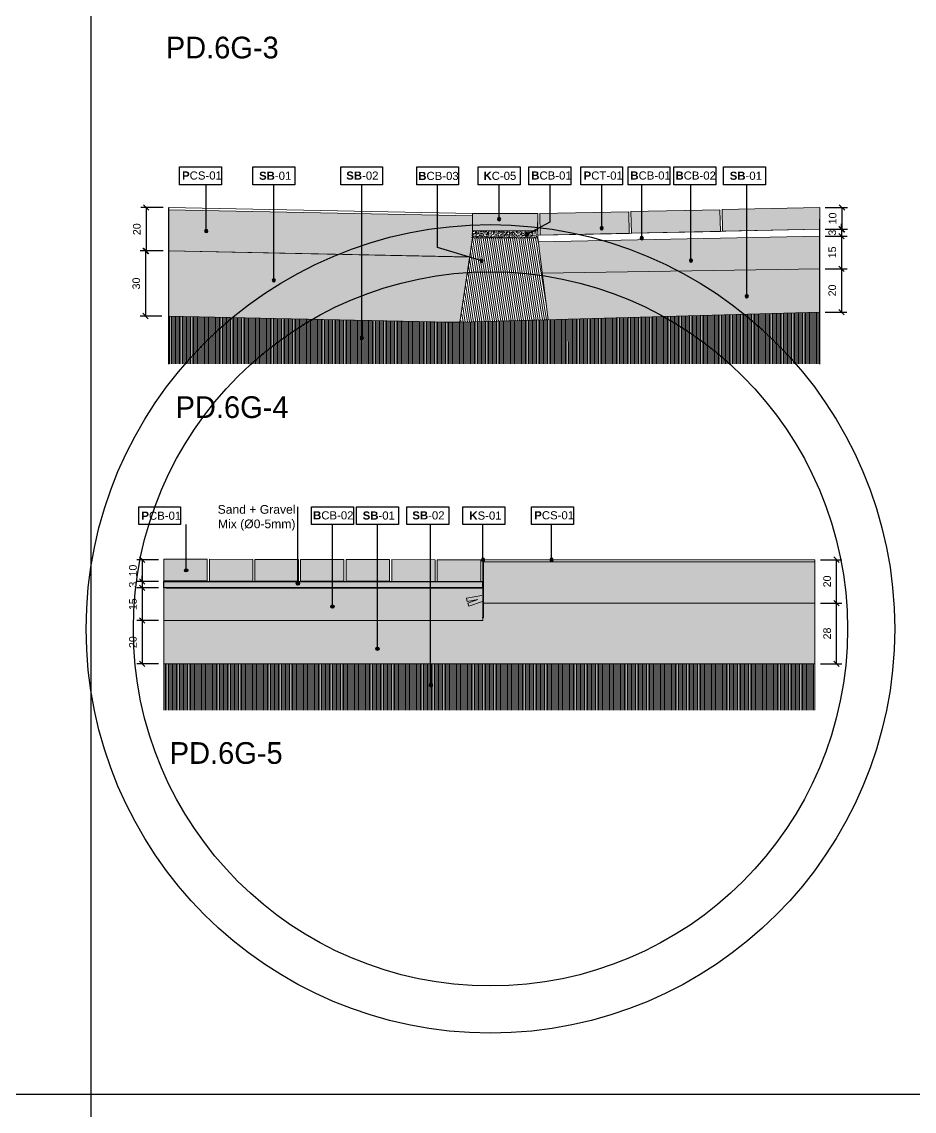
# Model space of a CAD drawing. Header units: metres. Extents: x -325 to 301, y -147 to 149.
# Drawn here: x 71.91 to 76.03, y 53.38 to 58.4 of the extents above; entities that cross this region are included whole.
import ezdxf

# ---------------------------------------------------------------- set-up
doc = ezdxf.new("R2010")
doc.units = ezdxf.units.M
doc.layers.get('Defpoints').update_dxf_attribs({"lineweight": 13})
for name, color, linetype, plot in [('-aux', 50, 'Continuous', False), ('-AUX-TWQ', 1, 'Continuous', False), ('02-L-AUX', 2, 'Continuous', False)]:
    doc.layers.add(name, color=color, linetype=linetype, plot=plot)
for name, color, linetype, true_color in [('0-TX-1_25', 7, 'Continuous', 0x3f4f7f), ('3-TR-paviment fort', 7, 'Continuous', 0xd1d1d1), ('EIT_3 TR sorra', 7, 'Continuous', 0xd8ceb0)]:
    doc.layers.add(name, color=color, linetype=linetype, true_color=true_color)
for name, color, linetype, lineweight in [('1-CM', 7, 'Continuous', 0), ('2-L-secció', 1, 'Continuous', 0), ('2-metall', 5, 'Continuous', 0), ('3-TR Formigó', 252, 'Continuous', 0), ('3-TR Seleccionat', 44, 'Continuous', 0), ('3-TR Tot-u', 37, 'Continuous', 0)]:
    doc.layers.add(name, color=color, linetype=linetype, lineweight=lineweight)
for name, color, linetype in [('1-SECCIÓ', 1, 'Continuous'), ('A-KEYPLAN_HATCH', 7, 'Continuous'), ('A_TEXT_2', 7, 'Continuous')]:
    doc.layers.add(name, color=color, linetype=linetype)
doc.layers.add('3-TR tot_u', color=7, linetype='Continuous', lineweight=5, true_color=0x787878)
doc.styles.get("Standard").update_dxf_attribs({"font": 'arial.ttf'})
doc.styles.add('x-llegenda materials$0$ENGRAVERS', font='TT0586M.TTF')
doc.dimstyles.new('ISO-25', dxfattribs={"dimtxt": 0.1, "dimasz": 0.1, "dimexe": 0.1, "dimexo": 0.1, "dimgap": 0.1, "dimtad": 1, "dimdec": 0, "dimlfac": 100, "dimzin": 9, "dimtxsty": 'Standard', "dimblk": 'OBLIQUE', "dimcen": 0.1, "dimadec": 0, "dimazin": 0, "dimtfac": 1, "dimtdec": 0, "dimtmove": 0, "dimatfit": 3, "dimldrblk": 'OBLIQUE', "dimfxl": 1, "dimarcsym": 0})

# ---------------------------------------------------------------- blocks, each defined once
blk = doc.blocks.new('_Oblique')
at = {"color": 0, "lineweight": -2}
blk.add_line((-0.5, -0.5), (0.5, 0.5), dxfattribs=at)
blk = doc.blocks.new('*D412')
at = {"layer": '0-TX-1_25', "color": 0, "lineweight": -2, "transparency": 16777216}
for p, q in [((72.5664, 57.5405), (72.4629, 57.5405)), ((72.4879, 57.5405), (72.4879, 57.3404)), ((72.5664, 57.3404), (72.4629, 57.3404))]:
    blk.add_line(p, q, dxfattribs=at)
at = {"layer": 'Defpoints', "color": 0, "transparency": 16777216}
for p in [(72.5914, 57.5405), (72.4879, 57.3404), (72.5914, 57.3404)]:
    blk.add_point(p, dxfattribs=at)
at = {"layer": '0-TX-1_25', "color": 0, "lineweight": -2, "transparency": 16777216, "xscale": 0.025, "yscale": 0.025, "zscale": 0.025}
for p, rotation in [((72.4879, 57.5405), 90), ((72.4879, 57.3404), 270)]:
    blk.add_blockref('_Oblique', p, dxfattribs=dict(at, rotation=rotation))
at = {"layer": '0-TX-1_25', "color": 0, "transparency": 16777216, "insert": (72.445, 57.4405), "char_height": 0.035, "attachment_point": 5, "rotation": 90}
blk.add_mtext('20', dxfattribs=at)
blk = doc.blocks.new('*D413')
at = {"layer": '0-TX-1_25', "color": 0, "lineweight": -2, "transparency": 16777216}
for p, q in [((72.5664, 57.3404), (72.4603, 57.3404)), ((72.4853, 57.3404), (72.4853, 57.0406)), ((72.5598, 57.0406), (72.4603, 57.0406))]:
    blk.add_line(p, q, dxfattribs=at)
at = {"layer": 'Defpoints', "color": 0, "transparency": 16777216}
for p in [(72.5914, 57.3404), (72.4853, 57.0406), (72.5848, 57.0406)]:
    blk.add_point(p, dxfattribs=at)
at = {"layer": '0-TX-1_25', "color": 0, "lineweight": -2, "transparency": 16777216, "xscale": 0.025, "yscale": 0.025, "zscale": 0.025}
for p, rotation in [((72.4853, 57.3404), 90), ((72.4853, 57.0406), 270)]:
    blk.add_blockref('_Oblique', p, dxfattribs=dict(at, rotation=rotation))
at = {"layer": '0-TX-1_25', "color": 0, "transparency": 16777216, "insert": (72.4424, 57.1905), "char_height": 0.035, "attachment_point": 5, "rotation": 90}
blk.add_mtext('30', dxfattribs=at)
blk = doc.blocks.new('hatch keyplan 2')
at = {"layer": 'A-KEYPLAN_HATCH'}
blk.add_lwpolyline([(0, 0.00548), (0.01287, 0.00548), (0.01287, 0), (0, 0)], close=True, dxfattribs=at)
blk = doc.blocks.new('hatch keyplan')
at = {"layer": 'A-KEYPLAN_HATCH'}
blk.add_blockref('hatch keyplan 2', (1.43058, 0.85215), dxfattribs=at)
blk = doc.blocks.new('B-CB03')
at = {"layer": 'A-KEYPLAN_HATCH'}
blk.add_blockref('hatch keyplan', (-1.43058, -0.85215), dxfattribs=at)
at = {"layer": 'A_TEXT_2', "insert": (-0.0008, 0.00398), "char_height": 0.0025, "attachment_point": 1}
blk.add_mtext_dynamic_manual_height_columns('\\pi0.00128;{\\fArial|b1|i0|c0|p34;B}CB-03', width=0.0145619, gutter_width=0.015, heights=[0], dxfattribs=at)
blk = doc.blocks.new('B-CB01')
at = {"layer": 'A-KEYPLAN_HATCH'}
blk.add_blockref('hatch keyplan', (-1.43058, -0.85215), dxfattribs=at)
at = {"layer": 'A_TEXT_2', "insert": (-0.0008, 0.00411), "char_height": 0.0025, "attachment_point": 1}
blk.add_mtext_dynamic_manual_height_columns('\\pi0.00152;{\\fArial|b1|i0|c0|p34;B}CB-01', width=0.0145619, gutter_width=0.015, heights=[0], dxfattribs=at)
blk = doc.blocks.new('SB-01')
at = {"layer": 'A-KEYPLAN_HATCH'}
blk.add_blockref('hatch keyplan', (-1.43058, -0.85215), dxfattribs=at)
at = {"layer": 'A_TEXT_2', "insert": (-0.0008, 0.00403), "char_height": 0.0025, "attachment_point": 1}
blk.add_mtext_dynamic_manual_height_columns('\\pi0.00271;{\\fArial|b1|i0|c0|p34;SB}-01', width=0.0145619, gutter_width=0.015, heights=[0], dxfattribs=at)
blk = doc.blocks.new('SB-02')
at = {"layer": 'A-KEYPLAN_HATCH'}
blk.add_blockref('hatch keyplan', (-1.43058, -0.85215), dxfattribs=at)
at = {"layer": 'A_TEXT_2', "insert": (-0.0008, 0.00408), "char_height": 0.0025, "attachment_point": 1}
blk.add_mtext_dynamic_manual_height_columns('\\pi0.00249;{\\fArial|b1|i0|c0|p34;SB}-02', width=0.0145619, gutter_width=0.015, heights=[0], dxfattribs=at)
blk = doc.blocks.new('PCS01')
at = {"layer": 'A-KEYPLAN_HATCH'}
blk.add_blockref('hatch keyplan', (-1.42958, -0.85215), dxfattribs=at)
at = {"layer": 'A_TEXT_2', "insert": (0.0002, 0.00411), "char_height": 0.0025, "attachment_point": 1}
blk.add_mtext_dynamic_manual_height_columns('\\pi0.00161;{\\fArial|b1|i0|c0|p34;P}CS-01', width=0.0145619, gutter_width=0.015, heights=[0], dxfattribs=at)
blk = doc.blocks.new('POINT')
at = {"layer": '0-TX-1_25'}
h = blk.add_hatch(dxfattribs=at)
h.set_pattern_fill('ANGLE', color=256)
h.set_pattern_definition([(0, (-83.747, -12.726), (0, 6.985), [5.08, -1.905]), (90, (-83.747, -12.726), (-6.985, 4e-16), [5.08, -1.905])])
edge = h.paths.add_edge_path()
edge.add_arc((0, 0), 0.0075, 0, 360)
h = blk.add_hatch(color=256, dxfattribs=at)
h.dxf.hatch_style = 1
edge = h.paths.add_edge_path()
edge.add_arc((0, 0), 0.0075, 0, 360)
blk.add_circle((0, 0), 0.0075, dxfattribs=at)
blk = doc.blocks.new('K04')
at = {"layer": 'A-KEYPLAN_HATCH'}
blk.add_blockref('hatch keyplan', (-1.42958, -0.85215), dxfattribs=at)
at = {"layer": 'A_TEXT_2', "insert": (0.0002, 0.00402), "char_height": 0.0025, "attachment_point": 1}
blk.add_mtext_dynamic_manual_height_columns('\\pi0.00244;{\\fArial|b1|i0|c0|p34;K}C-05', width=0.0145619, gutter_width=0.015, heights=[0], dxfattribs=at)
blk = doc.blocks.new('PCB01')
at = {"layer": 'A-KEYPLAN_HATCH'}
blk.add_lwpolyline([(0.001, 0.00548), (0.01387, 0.00548), (0.01387, 0), (0.001, 0)], close=True, dxfattribs=at)
at = {"layer": 'A_TEXT_2', "insert": (0.0002, 0.00409), "char_height": 0.0025, "attachment_point": 1}
blk.add_mtext_dynamic_manual_height_columns('\\pi0.00171;{\\fArial|b1|i0|c0|p34;P}CT-01', width=0.0145619, gutter_width=0.015, heights=[0], dxfattribs=at)
blk = doc.blocks.new('B-CB02')
at = {"layer": 'A-KEYPLAN_HATCH'}
blk.add_blockref('hatch keyplan', (-1.43058, -0.85215), dxfattribs=at)
at = {"layer": 'A_TEXT_2', "insert": (-0.0008, 0.00409), "char_height": 0.0025, "attachment_point": 1}
blk.add_mtext_dynamic_manual_height_columns('\\pi0.00129;{\\fArial|b1|i0|c0|p34;B}CB-02', width=0.0145619, gutter_width=0.015, heights=[0], dxfattribs=at)
blk = doc.blocks.new('*D414')
at = {"layer": '0-TX-1_25', "color": 0, "lineweight": -2, "transparency": 16777216}
for p, q in [((75.6161, 57.5401), (75.7182, 57.5401)), ((75.6932, 57.5401), (75.6932, 57.44)), ((75.6164, 57.44), (75.7182, 57.44))]:
    blk.add_line(p, q, dxfattribs=at)
at = {"layer": 'Defpoints', "color": 0, "transparency": 16777216}
for p in [(75.5911, 57.5401, 0), (75.5914, 57.44, 0), (75.6932, 57.44)]:
    blk.add_point(p, dxfattribs=at)
at = {"layer": '0-TX-1_25', "color": 0, "lineweight": -2, "transparency": 16777216, "xscale": 0.025, "yscale": 0.025, "zscale": 0.025}
for p, rotation in [((75.6932, 57.5401), 90), ((75.6932, 57.44), 270)]:
    blk.add_blockref('_Oblique', p, dxfattribs=dict(at, rotation=rotation))
at = {"layer": '0-TX-1_25', "color": 0, "transparency": 16777216, "insert": (75.6503, 57.4901), "char_height": 0.035, "attachment_point": 5, "rotation": 90}
blk.add_mtext('10', dxfattribs=at)
blk = doc.blocks.new('*D415')
at = {"layer": '0-TX-1_25', "color": 0, "lineweight": -2, "transparency": 16777216}
for p, q in [((75.6915, 57.44), (75.6915, 57.465)), ((75.6164, 57.44), (75.7165, 57.44)), ((75.6164, 57.409), (75.7165, 57.409)), ((75.6915, 57.44), (75.6915, 57.409)), ((75.6915, 57.409), (75.6915, 57.384))]:
    blk.add_line(p, q, dxfattribs=at)
at = {"layer": 'Defpoints', "color": 0, "transparency": 16777216}
for p in [(75.5914, 57.44, 0), (75.5914, 57.409, 0), (75.6915, 57.409)]:
    blk.add_point(p, dxfattribs=at)
at = {"layer": '0-TX-1_25', "color": 0, "lineweight": -2, "transparency": 16777216, "xscale": 0.025, "yscale": 0.025, "zscale": 0.025}
for p, rotation in [((75.6915, 57.44), 270), ((75.6915, 57.409), 90)]:
    blk.add_blockref('_Oblique', p, dxfattribs=dict(at, rotation=rotation))
at = {"layer": '0-TX-1_25', "color": 0, "transparency": 16777216, "insert": (75.6486, 57.4245), "char_height": 0.035, "attachment_point": 5, "rotation": 90}
blk.add_mtext('3', dxfattribs=at)
blk = doc.blocks.new('*D416')
at = {"layer": '0-TX-1_25', "color": 0, "lineweight": -2, "transparency": 16777216}
for p, q in [((75.6164, 57.409), (75.7164, 57.409)), ((75.6914, 57.409), (75.6914, 57.2586)), ((75.6164, 57.2586), (75.7164, 57.2586))]:
    blk.add_line(p, q, dxfattribs=at)
at = {"layer": 'Defpoints', "color": 0, "transparency": 16777216}
for p in [(75.5914, 57.409, 0), (75.5914, 57.2586, 0), (75.6914, 57.2586)]:
    blk.add_point(p, dxfattribs=at)
at = {"layer": '0-TX-1_25', "color": 0, "lineweight": -2, "transparency": 16777216, "xscale": 0.025, "yscale": 0.025, "zscale": 0.025}
for p, rotation in [((75.6914, 57.409), 90), ((75.6914, 57.2586), 270)]:
    blk.add_blockref('_Oblique', p, dxfattribs=dict(at, rotation=rotation))
at = {"layer": '0-TX-1_25', "color": 0, "transparency": 16777216, "insert": (75.6485, 57.3338), "char_height": 0.035, "attachment_point": 5, "rotation": 90}
blk.add_mtext('15', dxfattribs=at)
blk = doc.blocks.new('*D417')
at = {"layer": '0-TX-1_25', "color": 0, "lineweight": -2, "transparency": 16777216}
for p, q in [((75.616, 57.2586), (75.7163, 57.2586)), ((75.6913, 57.2586), (75.6913, 57.0586)), ((75.6165, 57.0586), (75.7163, 57.0586))]:
    blk.add_line(p, q, dxfattribs=at)
at = {"layer": 'Defpoints', "color": 0, "transparency": 16777216}
for p in [(75.591, 57.2586, 0), (75.5915, 57.0586, 0), (75.6913, 57.0586)]:
    blk.add_point(p, dxfattribs=at)
at = {"layer": '0-TX-1_25', "color": 0, "lineweight": -2, "transparency": 16777216, "xscale": 0.025, "yscale": 0.025, "zscale": 0.025}
for p, rotation in [((75.6913, 57.2586), 90), ((75.6913, 57.0586), 270)]:
    blk.add_blockref('_Oblique', p, dxfattribs=dict(at, rotation=rotation))
at = {"layer": '0-TX-1_25', "color": 0, "transparency": 16777216, "insert": (75.6485, 57.1586), "char_height": 0.035, "attachment_point": 5, "rotation": 90}
blk.add_mtext('20', dxfattribs=at)
blk = doc.blocks.new('K05')
at = {"layer": 'A-KEYPLAN_HATCH'}
blk.add_blockref('hatch keyplan', (-1.43058, -0.85215), dxfattribs=at)
at = {"layer": 'A_TEXT_2', "insert": (-0.0008, 0.00402), "char_height": 0.0025, "attachment_point": 1}
blk.add_mtext_dynamic_manual_height_columns('\\pi0.00278;{\\fArial|b1|i0|c0|p34;K}S-01', width=0.0145619, gutter_width=0.015, heights=[0], dxfattribs=at)
blk = doc.blocks.new('*D1284')
at = {"layer": '0-TX-1_25', "color": 0, "lineweight": -2, "transparency": 16777216}
for p, q in [((72.5439, 55.9183), (72.4447, 55.9183)), ((72.4697, 55.9183), (72.4697, 55.8183)), ((72.5439, 55.8183), (72.4447, 55.8183))]:
    blk.add_line(p, q, dxfattribs=at)
at = {"layer": 'Defpoints', "color": 0, "transparency": 16777216}
for p in [(72.5689, 55.9183, -0.0017), (72.4697, 55.8183), (72.5689, 55.8183, -0.0017)]:
    blk.add_point(p, dxfattribs=at)
at = {"layer": '0-TX-1_25', "color": 0, "lineweight": -2, "transparency": 16777216, "xscale": 0.025, "yscale": 0.025, "zscale": 0.025}
for p, rotation in [((72.4697, 55.9183), 90), ((72.4697, 55.8183), 270)]:
    blk.add_blockref('_Oblique', p, dxfattribs=dict(at, rotation=rotation))
at = {"layer": '0-TX-1_25', "color": 0, "transparency": 16777216, "insert": (72.4268, 55.8683), "char_height": 0.035, "attachment_point": 5, "rotation": 90}
blk.add_mtext('10', dxfattribs=at)
blk = doc.blocks.new('*D1285')
at = {"layer": '0-TX-1_25', "color": 0, "lineweight": -2, "transparency": 16777216}
for p, q in [((72.5439, 55.8183), (72.4447, 55.8183)), ((72.4697, 55.8183), (72.4697, 55.8433)), ((72.4697, 55.8183), (72.4697, 55.7883)), ((72.5439, 55.7883), (72.4447, 55.7883)), ((72.4697, 55.7883), (72.4697, 55.7633))]:
    blk.add_line(p, q, dxfattribs=at)
at = {"layer": 'Defpoints', "color": 0, "transparency": 16777216}
for p in [(72.5689, 55.8183, -0.0017), (72.4697, 55.7883), (72.5689, 55.7883, -0.0017)]:
    blk.add_point(p, dxfattribs=at)
at = {"layer": '0-TX-1_25', "color": 0, "lineweight": -2, "transparency": 16777216, "xscale": 0.025, "yscale": 0.025, "zscale": 0.025}
for p, rotation in [((72.4697, 55.8183), 270), ((72.4697, 55.7883), 90)]:
    blk.add_blockref('_Oblique', p, dxfattribs=dict(at, rotation=rotation))
at = {"layer": '0-TX-1_25', "color": 0, "transparency": 16777216, "insert": (72.4268, 55.8033), "char_height": 0.035, "attachment_point": 5, "rotation": 90}
blk.add_mtext('3', dxfattribs=at)
blk = doc.blocks.new('*D1286')
at = {"layer": '0-TX-1_25', "color": 0, "lineweight": -2, "transparency": 16777216}
for p, q in [((72.5439, 55.7883), (72.4447, 55.7883)), ((72.4697, 55.7883), (72.4697, 55.6383)), ((72.5439, 55.6383), (72.4447, 55.6383))]:
    blk.add_line(p, q, dxfattribs=at)
at = {"layer": 'Defpoints', "color": 0, "transparency": 16777216}
for p in [(72.5689, 55.7883, -0.0017), (72.4697, 55.6383), (72.5689, 55.6383, -0.0017)]:
    blk.add_point(p, dxfattribs=at)
at = {"layer": '0-TX-1_25', "color": 0, "lineweight": -2, "transparency": 16777216, "xscale": 0.025, "yscale": 0.025, "zscale": 0.025}
for p, rotation in [((72.4697, 55.7883), 90), ((72.4697, 55.6383), 270)]:
    blk.add_blockref('_Oblique', p, dxfattribs=dict(at, rotation=rotation))
at = {"layer": '0-TX-1_25', "color": 0, "transparency": 16777216, "insert": (72.4268, 55.7133), "char_height": 0.035, "attachment_point": 5, "rotation": 90}
blk.add_mtext('15', dxfattribs=at)
blk = doc.blocks.new('*D1287')
at = {"layer": '0-TX-1_25', "color": 0, "lineweight": -2, "transparency": 16777216}
for p, q in [((72.5439, 55.6383), (72.4447, 55.6383)), ((72.4697, 55.6383), (72.4697, 55.4385)), ((72.5439, 55.4385), (72.4447, 55.4385))]:
    blk.add_line(p, q, dxfattribs=at)
at = {"layer": 'Defpoints', "color": 0, "transparency": 16777216}
for p in [(72.5689, 55.6383, -0.0017), (72.4697, 55.4385), (72.5689, 55.4385, -0.0017)]:
    blk.add_point(p, dxfattribs=at)
at = {"layer": '0-TX-1_25', "color": 0, "lineweight": -2, "transparency": 16777216, "xscale": 0.025, "yscale": 0.025, "zscale": 0.025}
for p, rotation in [((72.4697, 55.6383), 90), ((72.4697, 55.4385), 270)]:
    blk.add_blockref('_Oblique', p, dxfattribs=dict(at, rotation=rotation))
at = {"layer": '0-TX-1_25', "color": 0, "transparency": 16777216, "insert": (72.4268, 55.5384), "char_height": 0.035, "attachment_point": 5, "rotation": 90}
blk.add_mtext('20', dxfattribs=at)
blk = doc.blocks.new('*D1288')
at = {"layer": '0-TX-1_25', "color": 0, "lineweight": -2, "transparency": 16777216}
for p, q in [((75.5939, 55.9183), (75.6928, 55.9183)), ((75.6678, 55.7183), (75.6678, 55.9183)), ((75.5939, 55.7183), (75.6928, 55.7183))]:
    blk.add_line(p, q, dxfattribs=at)
at = {"layer": 'Defpoints', "color": 0, "transparency": 16777216}
for p in [(75.5689, 55.9183, -0.0017), (75.6678, 55.9183), (75.5689, 55.7183, -0.0017)]:
    blk.add_point(p, dxfattribs=at)
at = {"layer": '0-TX-1_25', "color": 0, "lineweight": -2, "transparency": 16777216, "xscale": 0.025, "yscale": 0.025, "zscale": 0.025}
for p, rotation in [((75.6678, 55.9183), 90), ((75.6678, 55.7183), 270)]:
    blk.add_blockref('_Oblique', p, dxfattribs=dict(at, rotation=rotation))
at = {"layer": '0-TX-1_25', "color": 0, "transparency": 16777216, "insert": (75.6249, 55.8183), "char_height": 0.035, "attachment_point": 5, "rotation": 90}
blk.add_mtext('20', dxfattribs=at)
blk = doc.blocks.new('*D1289')
at = {"layer": '0-TX-1_25', "color": 0, "lineweight": -2, "transparency": 16777216}
for p, q in [((75.5939, 55.7183), (75.6928, 55.7183)), ((75.6678, 55.4385), (75.6678, 55.7183)), ((75.5939, 55.4385), (75.6928, 55.4385))]:
    blk.add_line(p, q, dxfattribs=at)
at = {"layer": 'Defpoints', "color": 0, "transparency": 16777216}
for p in [(75.5689, 55.7183, -0.0017), (75.6678, 55.7183), (75.5689, 55.4385, -0.0017)]:
    blk.add_point(p, dxfattribs=at)
at = {"layer": '0-TX-1_25', "color": 0, "lineweight": -2, "transparency": 16777216, "xscale": 0.025, "yscale": 0.025, "zscale": 0.025}
for p, rotation in [((75.6678, 55.7183), 90), ((75.6678, 55.4385), 270)]:
    blk.add_blockref('_Oblique', p, dxfattribs=dict(at, rotation=rotation))
at = {"layer": '0-TX-1_25', "color": 0, "transparency": 16777216, "insert": (75.6249, 55.5784), "char_height": 0.035, "attachment_point": 5, "rotation": 90}
blk.add_mtext('28', dxfattribs=at)
blk = doc.blocks.new('PCB02')
at = {"layer": 'A-KEYPLAN_HATCH'}
blk.add_blockref('hatch keyplan', (-1.42958, -0.85215), dxfattribs=at)
at = {"layer": 'A_TEXT_2', "insert": (0.0002, 0.00398), "char_height": 0.0025, "attachment_point": 1}
blk.add_mtext_dynamic_manual_height_columns('\\pi0.00161;{\\fArial|b1|i0|c0|p34;P}CB-01', width=0.0145619, gutter_width=0.015, heights=[0], dxfattribs=at)
blk = doc.blocks.new('PROFIL 150x1')
at = {"layer": '2-metall'}
blk.add_hatch(color=256, dxfattribs=at).paths.add_polyline_path([(-0.0016, 0.1501), (-0.0016, 0.003), (-0.0015, -0.0467), (-0.0065, -0.0467), (-0.0066, 0.1501)])
blk.add_line((-0.0066, 0), (-0.0066, 0), dxfattribs=at)
for points in [[(-0.0065, -0.0467), (-0.0015, -0.0467), (-0.0065, -0.0467), (-0.0066, 0.1501), (-0.0016, 0.1501)], [(-0.0009, 0.0288), (0.0512, 0.0192), (0.0491, 0.0078), (0.013, 0.0145), (0.0473, 0.0025), (0.0437, -0.0076), (-0.0037, 0.0083)]]:
    blk.add_lwpolyline(points, dxfattribs=at)

msp = doc.modelspace()

# ---------------------------------------------------------------- hatches: boundary and pattern name
at = {"layer": '3-TR Formigó'}
h = msp.add_hatch(dxfattribs=at)
h.set_pattern_fill('ANSI31', color=256, scale=0.003, angle=234.1752, style=0)
h.set_pattern_definition([(279.1752, (74.018958, 57.112309), (0.00940313, 0.0015188), [])])
h.paths.add_polyline_path([(73.9365, 57.0123), (74.34, 57.0236), (74.2914, 57.4014), (73.9914, 57.4014)])
at = {"layer": '3-TR Seleccionat'}
h = msp.add_hatch(dxfattribs=at)
h.set_pattern_fill('ANSI31', color=256, scale=0.002, angle=45, style=0)
h.set_pattern_definition([(90, (-441001.996613, -650779.355138), (-0.00635, 1e-18), [])])
h.paths.add_polyline_path([(73.9335, 57.0123), (75.5915, 57.0586), (75.5914, 56.8199), (72.5914, 56.8199), (72.5914, 57.0404)])
h = msp.add_hatch(dxfattribs=at)
h.set_pattern_fill('ANSI31', color=256, scale=0.002, angle=45, style=0)
h.set_pattern_definition([(90, (72.3931306, 62.171439), (-0.00635, 1e-18), [])])
h.paths.add_polyline_path([(75.5689, 55.4385), (74.208, 55.4385), (72.5689, 55.4385), (72.5689, 55.3885), (72.5689, 55.2255), (75.5689, 55.2255)])
at = {"layer": '3-TR Tot-u'}
h = msp.add_hatch(dxfattribs=at)
h.set_pattern_fill('EARTH', color=256, scale=0.005, angle=-80.82476, style=0)
h.paths.add_polyline_path([(73.9338, 57.0142), (73.978, 57.3116), (72.5914, 57.3404), (72.5914, 57.0404), (73.8639, 57.0123)])
h.paths.add_polyline_path([(74.3124, 57.2383), (74.3398, 57.0251), (75.5915, 57.0586), (75.5914, 57.2586)])
h = msp.add_hatch(dxfattribs=at)
h.set_pattern_fill('EARTH', color=256, scale=0.005, style=0)
h.set_pattern_definition([(0, (0, -6.852424), (0.03175, 0.03175), [0.03175, -0.03175]), (0, (0, -6.840518), (0.03175, 0.03175), [0.03175, -0.03175]), (0, (0, -6.82861), (0.03175, 0.03175), [0.03175, -0.03175]), (90, (0.00397, -6.824643), (-0.03175, 0.03175), [0.03175, -0.03175]), (90, (0.015875, -6.824643), (-0.03175, 0.03175), [0.03175, -0.03175]), (90, (0.02778, -6.824643), (-0.03175, 0.03175), [0.03175, -0.03175])])
h.paths.add_polyline_path([(74.0389, 55.7183), (74.0389, 55.6383), (72.5689, 55.6383), (72.5689, 55.4385), (75.5689, 55.4385), (75.5689, 55.7183)])
at = {"layer": '3-TR tot_u'}
h = msp.add_hatch(dxfattribs=at)
h.set_pattern_fill('AR-CONC', color=256, scale=0.0002, angle=89.114)
h.set_pattern_definition([(139.113985, (38.205867, -9.500618), (0.00375087, 0.036383283), [0.00381, -0.04191]), (84.113985, (38.205867, -9.500618), (-0.038315796, -0.006456969), [0.003048, -0.033528117]), (189.56543, (38.20618, -9.497586), (-0.034564925, 0.029926314), [0.003238002, -0.035618049]), (135.298185, (38.19571, -9.50046), (0.009245814, 0.054079304), [0.005715, -0.062865]), (185.74954, (38.19648, -9.495954), (-0.0487451, 0.048240353), [0.004857005, -0.05342712]), (80.29814, (38.19571, -9.50046), (-0.0487451, 0.048240353), [0.004571993, -0.050291946]), (110.113985, (38.198327, -9.49542), (0.020919485, 0.030002982), [0.00381, -0.04191]), (55.113985, (38.198327, -9.49542), (-0.036642057, 0.012928557), [0.003048, -0.033528]), (160.56543, (38.20007, -9.49292), (-0.015722572, 0.04293154), [0.003238002, -0.035617988]), (126.613985, (38.205867, -9.500618), (-0.0168994339, 0.0008791462), [0, -0.0331216, 0, -0.034036, 0, -0.033655]), (96.613985, (38.205867, -9.500618), (-0.0198270694, 0.0136721584), [0, -0.0194056, 0, -0.0323596, 0, -0.012827]), (56.613985, (38.205692, -9.511945), (0.0015649465, 0.0270971597), [0, -0.0127, 0, -0.039624, 0, -0.052578]), (46.613985, (38.205614, -9.517024), (-0.004626578, 0.0297009294), [0, -0.01651, 0, -0.0263144, 0, -0.037338])])
h.paths.add_polyline_path([(72.5915, 57.5305), (73.9912, 57.5022), (73.9892, 57.4014), (73.9745, 57.3145), (72.5914, 57.3404)])
h = msp.add_hatch(dxfattribs=at)
h.set_pattern_fill('AR-CONC', color=256, scale=9e-05, angle=90.2664)
h.set_pattern_definition([(140.266414, (-9.863065, 34.606086), (0.0013582613, 0.0164031132), [0.0017145, -0.0188595]), (85.266414, (-9.863065, 34.606086), (-0.0171801815, -0.0032518273), [0.0013716, -0.0150876526]), (190.71786, (-9.862952, 34.607453), (-0.0158219194, 0.0131512858), [0.0014571008, -0.016028122]), (136.450614, (-9.867637, 34.606064), (0.003670327, 0.024414444), [0.00257175, -0.02828925]), (186.901972, (-9.867331, 34.6081), (-0.0223674596, 0.021262598), [0.002185652, -0.024042205]), (81.450565, (-9.867637, 34.606064), (-0.0223674596, 0.021262598), [0.002057397, -0.022631376]), (111.266414, (-9.866505, 34.608356), (0.0091403206, 0.0136879438), [0.0017145, -0.0188595]), (56.266414, (-9.866505, 34.608356), (-0.0166026007, 0.0054850432), [0.0013716, -0.0150876]), (161.71786, (-9.865743, 34.609496), (-0.0074622802, 0.019172987), [0.0014571008, -0.0160280944]), (127.766414, (-9.8630654, 34.6060856), (-0.00761116375, 0.0002425866), [0, -0.01490472, 0, -0.0153162, 0, -0.01514475]), (97.766414, (-9.863065, 34.606086), (-0.009044117, 0.0059717809), [0, -0.00873252, 0, -0.01456182, 0, -0.00577215]), (57.766414, (-9.8630417, 34.600988), (0.0004588393, 0.012205419), [0, -0.005715, 0, -0.0178308, 0, -0.0236601]), (47.766414, (-9.863031, 34.598702), (-0.0023503487, 0.0133208417), [0, -0.0074295, 0, -0.01184148, 0, -0.0168021])])
h.paths.add_polyline_path([(73.9853, 57.4014), (73.9914, 57.4326), (74.2914, 57.4326), (74.2914, 57.4014)])
h = msp.add_hatch(dxfattribs=at)
h.set_pattern_fill('AR-CONC', color=256, scale=0.0002, angle=90.266414)
h.paths.add_polyline_path([(74.3131, 57.2329), (74.2938, 57.3829), (75.5914, 57.409), (75.5914, 57.2586), (74.3176, 57.2335)])
h = msp.add_hatch(dxfattribs=at)
h.set_pattern_fill('AR-CONC', color=256, scale=0.0002, angle=90.2664)
h.set_pattern_definition([(140.2664143104, (269986.401893, -738417.636215), (0.0030183585511, 0.0364513625844), [0.00381, -0.04191]), (85.2664143104, (269986.401893, -738417.636215), (-0.0381781810675, -0.0072262829332), [0.003048, -0.033528116834]), (190.7178590104, (269986.402145, -738417.633177), (-0.0351598209585, 0.0292250795622), [0.00323800176, -0.03561804892]), (136.4506143104, (269986.391733, -738417.63626), (0.0081562825582, 0.0542543196878), [0.005715, -0.062865]), (186.9019719204, (269986.392413, -738417.63174), (-0.049705465848, 0.047250217616), [0.004857004628, -0.053427121632]), (81.45056548, (269986.391733, -738417.63626), (-0.0497054658455, 0.0472502176188), [0.004571993414, -0.050291946384]), (111.2664143104, (269986.39425, -738417.63117), (0.0203118235131, 0.0304176527954), [0.00381, -0.04191]), (56.2664143104, (269986.39425, -738417.63117), (-0.0368946682902, 0.0121889849718), [0.003048, -0.033528]), (161.7178593104, (269986.395942, -738417.628635), (-0.016582844967, 0.0426066376987), [0.00323800176, -0.03561798752]), (127.7664143104, (269986.401893, -738417.636215), (-0.0169136972324, 0.00053908133522), [0, -0.0331216, 0, -0.034036, 0, -0.033655]), (97.7664143104, (269986.401893, -738417.636215), (-0.02009803784808, 0.0132706243038), [0, -0.0194056, 0, -0.0323596, 0, -0.012827]), (57.7664143104, (269986.401946, -738417.647543), (0.00101964285024, 0.02712315336895), [0, -0.0127, 0, -0.039624, 0, -0.052578]), (47.7664143104, (269986.40197, -738417.652623), (-0.0052229971542, 0.0296018704426), [0, -0.01651, 0, -0.0263144, 0, -0.037338])])
h.paths.add_polyline_path([(74.1089, 55.7183), (75.5689, 55.7183), (75.5689, 55.9083), (74.0389, 55.9083), (74.0389, 55.7183)])
h = msp.add_hatch(dxfattribs=at)
h.set_pattern_fill('AR-CONC', color=256, scale=0.0002, angle=90.2664)
h.set_pattern_definition([(140.2664143104, (269984.931893, -738417.78264), (0.0030183585511, 0.0364513625844), [0.00381, -0.04191]), (85.2664143104, (269984.931893, -738417.78264), (-0.0381781810675, -0.0072262829332), [0.003048, -0.033528116834]), (190.7178590104, (269984.932144, -738417.779604), (-0.0351598209585, 0.0292250795622), [0.00323800176, -0.03561804892]), (136.4506143104, (269984.921733, -738417.78269), (0.0081562825582, 0.0542543196878), [0.005715, -0.062865]), (186.9019719204, (269984.922413, -738417.778167), (-0.049705465848, 0.047250217616), [0.004857004628, -0.053427121632]), (81.45056548, (269984.921733, -738417.78269), (-0.0497054658455, 0.0472502176188), [0.004571993414, -0.050291946384]), (111.2664143104, (269984.92425, -738417.777597), (0.0203118235131, 0.0304176527954), [0.00381, -0.04191]), (56.2664143104, (269984.92425, -738417.777597), (-0.0368946682902, 0.0121889849718), [0.003048, -0.033528]), (161.7178593104, (269984.925942, -738417.775062), (-0.016582844967, 0.0426066376987), [0.00323800176, -0.03561798752]), (127.7664143104, (269984.931893, -738417.782641), (-0.0169136972324, 0.00053908133522), [0, -0.0331216, 0, -0.034036, 0, -0.033655]), (97.7664143104, (269984.931893, -738417.782641), (-0.02009803784808, 0.0132706243038), [0, -0.0194056, 0, -0.0323596, 0, -0.012827]), (57.7664143104, (269984.931946, -738417.79397), (0.00101964285024, 0.02712315336895), [0, -0.0127, 0, -0.039624, 0, -0.052578]), (47.7664143104, (269984.93197, -738417.79905), (-0.0052229971542, 0.0296018704426), [0, -0.01651, 0, -0.0263144, 0, -0.037338])])
h.paths.add_polyline_path([(74.0389, 55.7183), (74.0412, 55.7183), (74.0479, 55.7183), (74.0499, 55.7183), (74.0389, 55.7183), (74.0389, 55.7883), (72.5689, 55.7883), (72.5689, 55.6383), (74.0389, 55.6383)])
at = {"layer": '3-TR-paviment fort'}
for points in [[(74.2914, 57.5129), (73.9914, 57.5123), (73.9914, 57.4323), (74.2912, 57.4329)], [(74.7134, 57.4214), (74.3035, 57.4129), (74.3014, 57.5129), (74.7113, 57.5213)], [(75.1333, 57.43), (74.7234, 57.4216), (74.7213, 57.5216), (75.1312, 57.53)], [(75.5914, 57.44), (75.1433, 57.4308), (75.1412, 57.5308), (75.5911, 57.5401)], [(72.5689, 55.8207), (72.7689, 55.8202), (72.7689, 55.9202), (72.5689, 55.9207)], [(72.7789, 55.8203), (72.9789, 55.8199), (72.9789, 55.9199), (72.7789, 55.9203)], [(72.9889, 55.8199), (73.1889, 55.8195), (73.1889, 55.9195), (72.9889, 55.9199)], [(73.1989, 55.8195), (73.3989, 55.8191), (73.3989, 55.9191), (73.1989, 55.9195)], [(73.4089, 55.8191), (73.6089, 55.8187), (73.6089, 55.9187), (73.4089, 55.9191)], [(73.6189, 55.8187), (73.8189, 55.8183), (73.8189, 55.9183), (73.6189, 55.9187)], [(73.8289, 55.8183), (74.0289, 55.8179), (74.0289, 55.9179), (73.8289, 55.9183)]]:
    msp.add_hatch(color=256, dxfattribs=at).paths.add_polyline_path(points)
at = {"layer": 'EIT_3 TR sorra'}
h = msp.add_hatch(dxfattribs=at)
h.set_pattern_fill('ANSI36', color=256, scale=0.001075, angle=-0.5853, style=0, double=1)
h.set_pattern_definition([(44.4146932, (-161.9105324, -70.20385), (0.001877787426, 0.0066181336), [0.0085328125, -0.0017065625, 0, -0.0017065625])])
h.paths.add_polyline_path([(72.5689, 55.8183), (74.0375, 55.8183), (74.0375, 55.7883), (72.5689, 55.7883)])

# ---------------------------------------------------------------- linework, layer by layer
at = {"layer": '-aux'}
for points in [[(72.2345, 3.4567), (72.2345, 133.4567)], [(12.2345, 53.4569), (142.2345, 53.4569)]]:
    msp.add_lwpolyline(points, dxfattribs=at)
at = {"layer": '-aux', "elevation": -0.0017}
for points in [[(74.0389, 55.7883), (72.5689, 55.7883)], [(72.5799, 55.7883), (74.0389, 55.7883)]]:
    msp.add_lwpolyline(points, dxfattribs=at)
at = {"layer": '-AUX-TWQ'}
for radius in [1.8622, 1.6449]:
    msp.add_circle((74.0739, 55.5996, -0.0017), radius, dxfattribs=at)
msp.add_line((72.5914, 57.5123, 0), (72.5914, 56.819, 0))
at = {"layer": '0-TX-1_25'}
for points, elevation in [([(72.7646, 57.4322), (72.7646, 57.6451)], 0), ([(73.0759, 57.2052), (73.0759, 57.6451)], 0), ([(73.4808, 56.94), (73.4808, 57.6451)], 0), ([(74.0335, 57.2947), (73.8306, 57.3566), (73.8306, 57.6451)], 0), ([(74.1137, 57.4874), (74.1137, 57.6451)], 0), ([(74.3475, 57.6451), (74.3475, 57.4726), (74.2419, 57.4163)], 0), ([(74.5862, 57.4451), (74.5862, 57.6451)], 0), ([(74.7707, 57.3995), (74.7707, 57.6451)], 0), ([(74.9977, 57.2959), (74.9977, 57.6451)], 0), ([(75.2548, 57.1316), (75.2548, 57.6451)], 0), ([(73.1868, 55.8084), (73.1868, 56.1622)], -0.0017), ([(72.6723, 55.8692), (72.6723, 56.08)], -0.0017), ([(73.3459, 55.7022), (73.3459, 56.08)], -0.0017), ([(73.5533, 55.5082), (73.5533, 56.08)], -0.0017), ([(73.798, 55.3408), (73.798, 56.08)], -0.0017), ([(74.0389, 55.9183), (74.0389, 56.08)], -0.0017), ([(74.3553, 55.9183), (74.3553, 56.08)], -0.0017)]:
    msp.add_lwpolyline(points, dxfattribs=dict(at, elevation=elevation))
at = {"layer": '02-L-AUX', "elevation": -0.0017}
msp.add_lwpolyline([(72.5689, 55.8183), (74.0375, 55.8183), (74.0375, 55.7883), (72.5689, 55.7883)], close=True, dxfattribs=at)
at = {"layer": '1-CM'}
for p, q in [((72.5914, 57.5405, 0), (73.9914, 57.5123, 0)), ((72.5914, 57.5405, 0), (73.9914, 57.5122, 0)), ((72.5914, 57.5305, 0), (73.9912, 57.5022, 0)), ((72.5914, 57.3404, 0), (73.9741, 57.3126, 0)), ((75.5689, 55.9183, -0.0017), (74.0389, 55.9183, -0.0017)), ((75.5689, 55.9183, -0.0017), (74.0389, 55.9183, -0.0017)), ((75.5689, 55.9083, -0.0017), (74.0389, 55.9083, -0.0017)), ((74.0389, 55.8183, -0.0017), (72.5689, 55.8183, -0.0017)), ((74.0389, 55.7883, -0.0017), (72.5799, 55.7883, -0.0017)), ((75.5689, 55.7183, -0.0017), (74.0389, 55.7183, -0.0017)), ((75.5689, 55.7183, -0.0017), (74.0389, 55.7183, -0.0017)), ((74.0389, 55.6383, -0.0017), (72.5689, 55.6383, -0.0017)), ((72.5689, 55.4385, -0.0017), (75.5689, 55.4385, -0.0017))]:
    msp.add_line(p, q, dxfattribs=at)
for points, elevation in [([(73.9914, 57.4323), (74.2912, 57.4329), (74.2914, 57.5129), (73.9914, 57.5123)], 0), ([(74.2914, 57.4014), (73.9914, 57.4014), (73.9914, 57.5123), (74.2914, 57.5123)], 0), ([(74.7134, 57.4214), (74.3035, 57.4129), (74.3014, 57.5129), (74.7113, 57.5213)], 0), ([(75.1333, 57.43), (74.7234, 57.4216), (74.7213, 57.5216), (75.1312, 57.53)], 0), ([(75.5914, 57.44), (75.1433, 57.4308), (75.1412, 57.5308), (75.5911, 57.5401)], 0), ([(73.9914, 57.4014), (73.9914, 57.4326), (74.2914, 57.4326), (74.2914, 57.4014)], 0), ([(74.2914, 57.4014), (74.34, 57.0236), (73.9335, 57.0123), (73.9914, 57.4014)], 0), ([(72.5689, 55.8207), (72.7689, 55.8202), (72.7689, 55.9202), (72.5689, 55.9207)], -0.0017), ([(72.7789, 55.8203), (72.9789, 55.8199), (72.9789, 55.9199), (72.7789, 55.9203)], -0.0017), ([(72.9889, 55.8199), (73.1889, 55.8195), (73.1889, 55.9195), (72.9889, 55.9199)], -0.0017), ([(73.1989, 55.8195), (73.3989, 55.8191), (73.3989, 55.9191), (73.1989, 55.9195)], -0.0017), ([(73.4089, 55.8191), (73.6089, 55.8187), (73.6089, 55.9187), (73.4089, 55.9191)], -0.0017), ([(73.6189, 55.8187), (73.8189, 55.8183), (73.8189, 55.9183), (73.6189, 55.9187)], -0.0017), ([(73.8289, 55.8183), (74.0289, 55.8179), (74.0289, 55.9179), (73.8289, 55.9183)], -0.0017)]:
    msp.add_lwpolyline(points, close=True, dxfattribs=dict(at, elevation=elevation))
for points, elevation in [([(74.2912, 57.4329), (73.9914, 57.4323)], 0), ([(74.2914, 57.4129), (75.5914, 57.44)], 0), ([(74.2938, 57.3829), (75.5914, 57.409)], 0), ([(73.8639, 57.0123), (72.5914, 57.0404), (72.5914, 57.3404), (73.9781, 57.3123), (73.9663, 57.2327)], 0), ([(74.3124, 57.2383), (75.5914, 57.2586)], 0), ([(73.9365, 57.0123), (75.5915, 57.0586)], 0), ([(73.9335, 57.0123), (73.8639, 57.0123)], 0), ([(74.0389, 55.7183), (74.0389, 55.9183)], -0.0017), ([(74.0389, 55.7183), (74.0389, 55.6383)], -0.0017)]:
    msp.add_lwpolyline(points, dxfattribs=dict(at, elevation=elevation))
at = {"layer": '1-SECCIÓ'}
msp.add_line((72.5914, 57.5405, 0), (72.5914, 56.819, 0), dxfattribs=at)
at = {"layer": '1-SECCIÓ', "elevation": 0}
msp.add_lwpolyline([(75.5914, 56.8197), (75.5914, 57.4873)], dxfattribs=at)
at = {"layer": '2-L-secció', "elevation": -0.0017}
for points in [[(72.5689, 55.9183), (72.5689, 55.2255)], [(75.5689, 55.9183), (75.5689, 55.2255)]]:
    msp.add_lwpolyline(points, dxfattribs=at)

# ---------------------------------------------------------------- block references
at = {"xscale": 14.99999999999007, "yscale": 14.99999999999007, "zscale": 14.99999999999007}
msp.add_blockref('K05', (73.9471, 56.08, -0.0017), dxfattribs=at)
at = {"layer": '0-TX-1_25', "xscale": 15, "yscale": 15, "zscale": 15}
for name, p in [('SB-01', (72.9793, 57.6451, 0)), ('SB-02', (73.3842, 57.6451, 0)), ('B-CB03', (73.7341, 57.6451, 0)), ('B-CB01', (74.251, 57.6451, 0)), ('PCB01', (74.4746, 57.6451, 0)), ('B-CB01', (74.7076, 57.6451, 0)), ('B-CB02', (74.9188, 57.6451, 0)), ('SB-01', (75.1475, 57.6451, 0)), ('B-CB02', (73.2493, 56.08, -0.0017)), ('SB-01', (73.4567, 56.08, -0.0017)), ('SB-02', (73.6886, 56.08, -0.0017))]:
    msp.add_blockref(name, p, dxfattribs=at)
at = {"layer": '0-TX-1_25', "xscale": -1}
for p in [(74.1137, 57.4874, 0), (72.7646, 57.4322, 0), (74.2419, 57.416, 0), (74.5862, 57.4451, 0), (74.7707, 57.3995, 0), (74.0335, 57.2947, 0), (74.9977, 57.2959, 0), (73.0759, 57.2052, 0), (75.2548, 57.1316, 0), (73.4808, 56.94, 0), (74.04, 55.9179, -0.0017), (74.3553, 55.9183, -0.0017)]:
    msp.add_blockref('POINT', p, dxfattribs=at)
at = {"layer": '0-TX-1_25', "rotation": 358.8682194563586}
for p in [(72.6723, 55.8692, -0.0017), (73.1868, 55.8084, -0.0017), (73.3459, 55.7022, -0.0017), (73.5533, 55.5082, -0.0017), (73.798, 55.3408, -0.0017)]:
    msp.add_blockref('POINT', p, dxfattribs=at)
at = {"layer": '1-CM', "xscale": -1.351503000644483, "yscale": 1.351503000644483, "zscale": 1.351503000644483, "rotation": 0.01743757709514959}
msp.add_blockref('PROFIL 150x1', (74.0329, 55.715, -0.0017), dxfattribs=at)
at = {"layer": 'A-KEYPLAN_HATCH'}
for name, p, xscale, yscale, zscale in [('PCS01', (72.6261, 57.6451, 0), 14.99999999999007, 14.99999999999007, 14.99999999999007), ('K04', (74.0021, 57.6451, 0), 14.99999999999981, 14.99999999999981, 14.99999999999981), ('PCB02', (72.4387, 56.08, -0.0017), 14.99999999999007, 14.99999999999007, 14.99999999999007), ('PCS01', (74.2485, 56.08, -0.0017), 14.99999999999007, 14.99999999999007, 14.99999999999007)]:
    msp.add_blockref(name, p, dxfattribs=dict(at, xscale=xscale, yscale=yscale, zscale=zscale))

# ---------------------------------------------------------------- texts
at = {"layer": '-aux', "char_height": 0.1, "width": 19.210099, "attachment_point": 1, "style": 'x-llegenda materials$0$ENGRAVERS'}
for s, insert in [('PD.6G-3', (72.5783, 58.3274)), ('PD.6G-4', (72.6234, 56.6709, 0)), ('PD.6G-5', (72.5964, 55.0779, -0.0017))]:
    msp.add_mtext(s, dxfattribs=dict(at, insert=insert))
at = {"layer": '0-TX-1_25', "insert": (72.7912, 56.17, 0.0017), "char_height": 0.04, "attachment_point": 1}
msp.add_mtext_dynamic_manual_height_columns('\\pi0.02588;Sand + Gravel \\P\\pi0.02741;Mix (Ø0-5mm)', width=0.378211, gutter_width=0.3375, heights=[0], dxfattribs=at)

# ---------------------------------------------------------------- dimensions: what is measured, and where the dimension line sits
at = {"layer": '0-TX-1_25'}
for base, p1, p2, picture, middle in [((72.4879, 57.3404, 0), (72.5914, 57.5405, 0), (72.5914, 57.3404, 0), '*D412', (72.445, 57.4405, 0)), ((75.6932, 57.44), (75.5911, 57.5401, 0), (75.5914, 57.44, 0), '*D414', (75.6503, 57.4901)), ((75.6914, 57.2586), (75.5914, 57.409, 0), (75.5914, 57.2586, 0), '*D416', (75.6485, 57.3338)), ((72.4853, 57.0406, 0), (72.5914, 57.3404, 0), (72.5848, 57.0406, 0), '*D413', (72.4424, 57.1905, 0)), ((72.4697, 55.8183), (72.5689, 55.9183, -0.0017), (72.5689, 55.8183, -0.0017), '*D1284', (72.4268, 55.8683)), ((75.6678, 55.9183), (75.5689, 55.7183, -0.0017), (75.5689, 55.9183, -0.0017), '*D1288', (75.6249, 55.8183)), ((72.4697, 55.6383), (72.5689, 55.7883, -0.0017), (72.5689, 55.6383, -0.0017), '*D1286', (72.4268, 55.7133)), ((75.6678, 55.7183), (75.5689, 55.4385, -0.0017), (75.5689, 55.7183, -0.0017), '*D1289', (75.6249, 55.5784)), ((72.4697, 55.4385), (72.5689, 55.6383, -0.0017), (72.5689, 55.4385, -0.0017), '*D1287', (72.4268, 55.5384))]:
    dim = msp.add_linear_dim(base=base, p1=p1, p2=p2, angle=90, dimstyle='ISO-25', override={"dimtxt": 0.035, "dimasz": 0.025, "dimexe": 0.025, "dimexo": 0.025, "dimgap": 0.025, "dimblk1": 'Oblique', "dimblk2": 'Oblique', "dimsah": 1, "dimfxl": 0.1, "dimfxlon": 1, "dimarcsym": 1}, dxfattribs=at)
    dim.commit()
    dim.dimension.update_dxf_attribs({"geometry": picture, "text_midpoint": middle})
for base, p1, p2, picture, middle in [((75.6915, 57.409), (75.5914, 57.44, 0), (75.5914, 57.409, 0), '*D415', (75.6915, 57.4245)), ((72.4697, 55.7883), (72.5689, 55.8183, -0.0017), (72.5689, 55.7883, -0.0017), '*D1285', (72.4697, 55.8033))]:
    dim = msp.add_linear_dim(base=base, p1=p1, p2=p2, angle=90, dimstyle='ISO-25', override={"dimtxt": 0.035, "dimasz": 0.025, "dimexe": 0.025, "dimexo": 0.025, "dimgap": 0.025, "dimblk1": 'Oblique', "dimblk2": 'Oblique', "dimsah": 1, "dimfxl": 0.1, "dimfxlon": 1, "dimarcsym": 1}, dxfattribs=at)
    dim.commit()
    dim.dimension.update_dxf_attribs({"geometry": picture, "text_midpoint": middle, "dimtype": 160})
dim = msp.add_linear_dim(base=(75.6913, 57.0586), p1=(75.591, 57.2586, 0), p2=(75.5915, 57.0586, 0), angle=90, text='20', dimstyle='ISO-25', override={"dimtxt": 0.035, "dimasz": 0.025, "dimexe": 0.025, "dimexo": 0.025, "dimgap": 0.025, "dimblk1": 'Oblique', "dimblk2": 'Oblique', "dimsah": 1, "dimfxl": 0.1, "dimfxlon": 1, "dimarcsym": 1}, dxfattribs=at)
dim.commit()
dim.dimension.update_dxf_attribs({"geometry": '*D417', "text_midpoint": (75.6485, 57.1586)})

doc.saveas('drawing.dxf')
